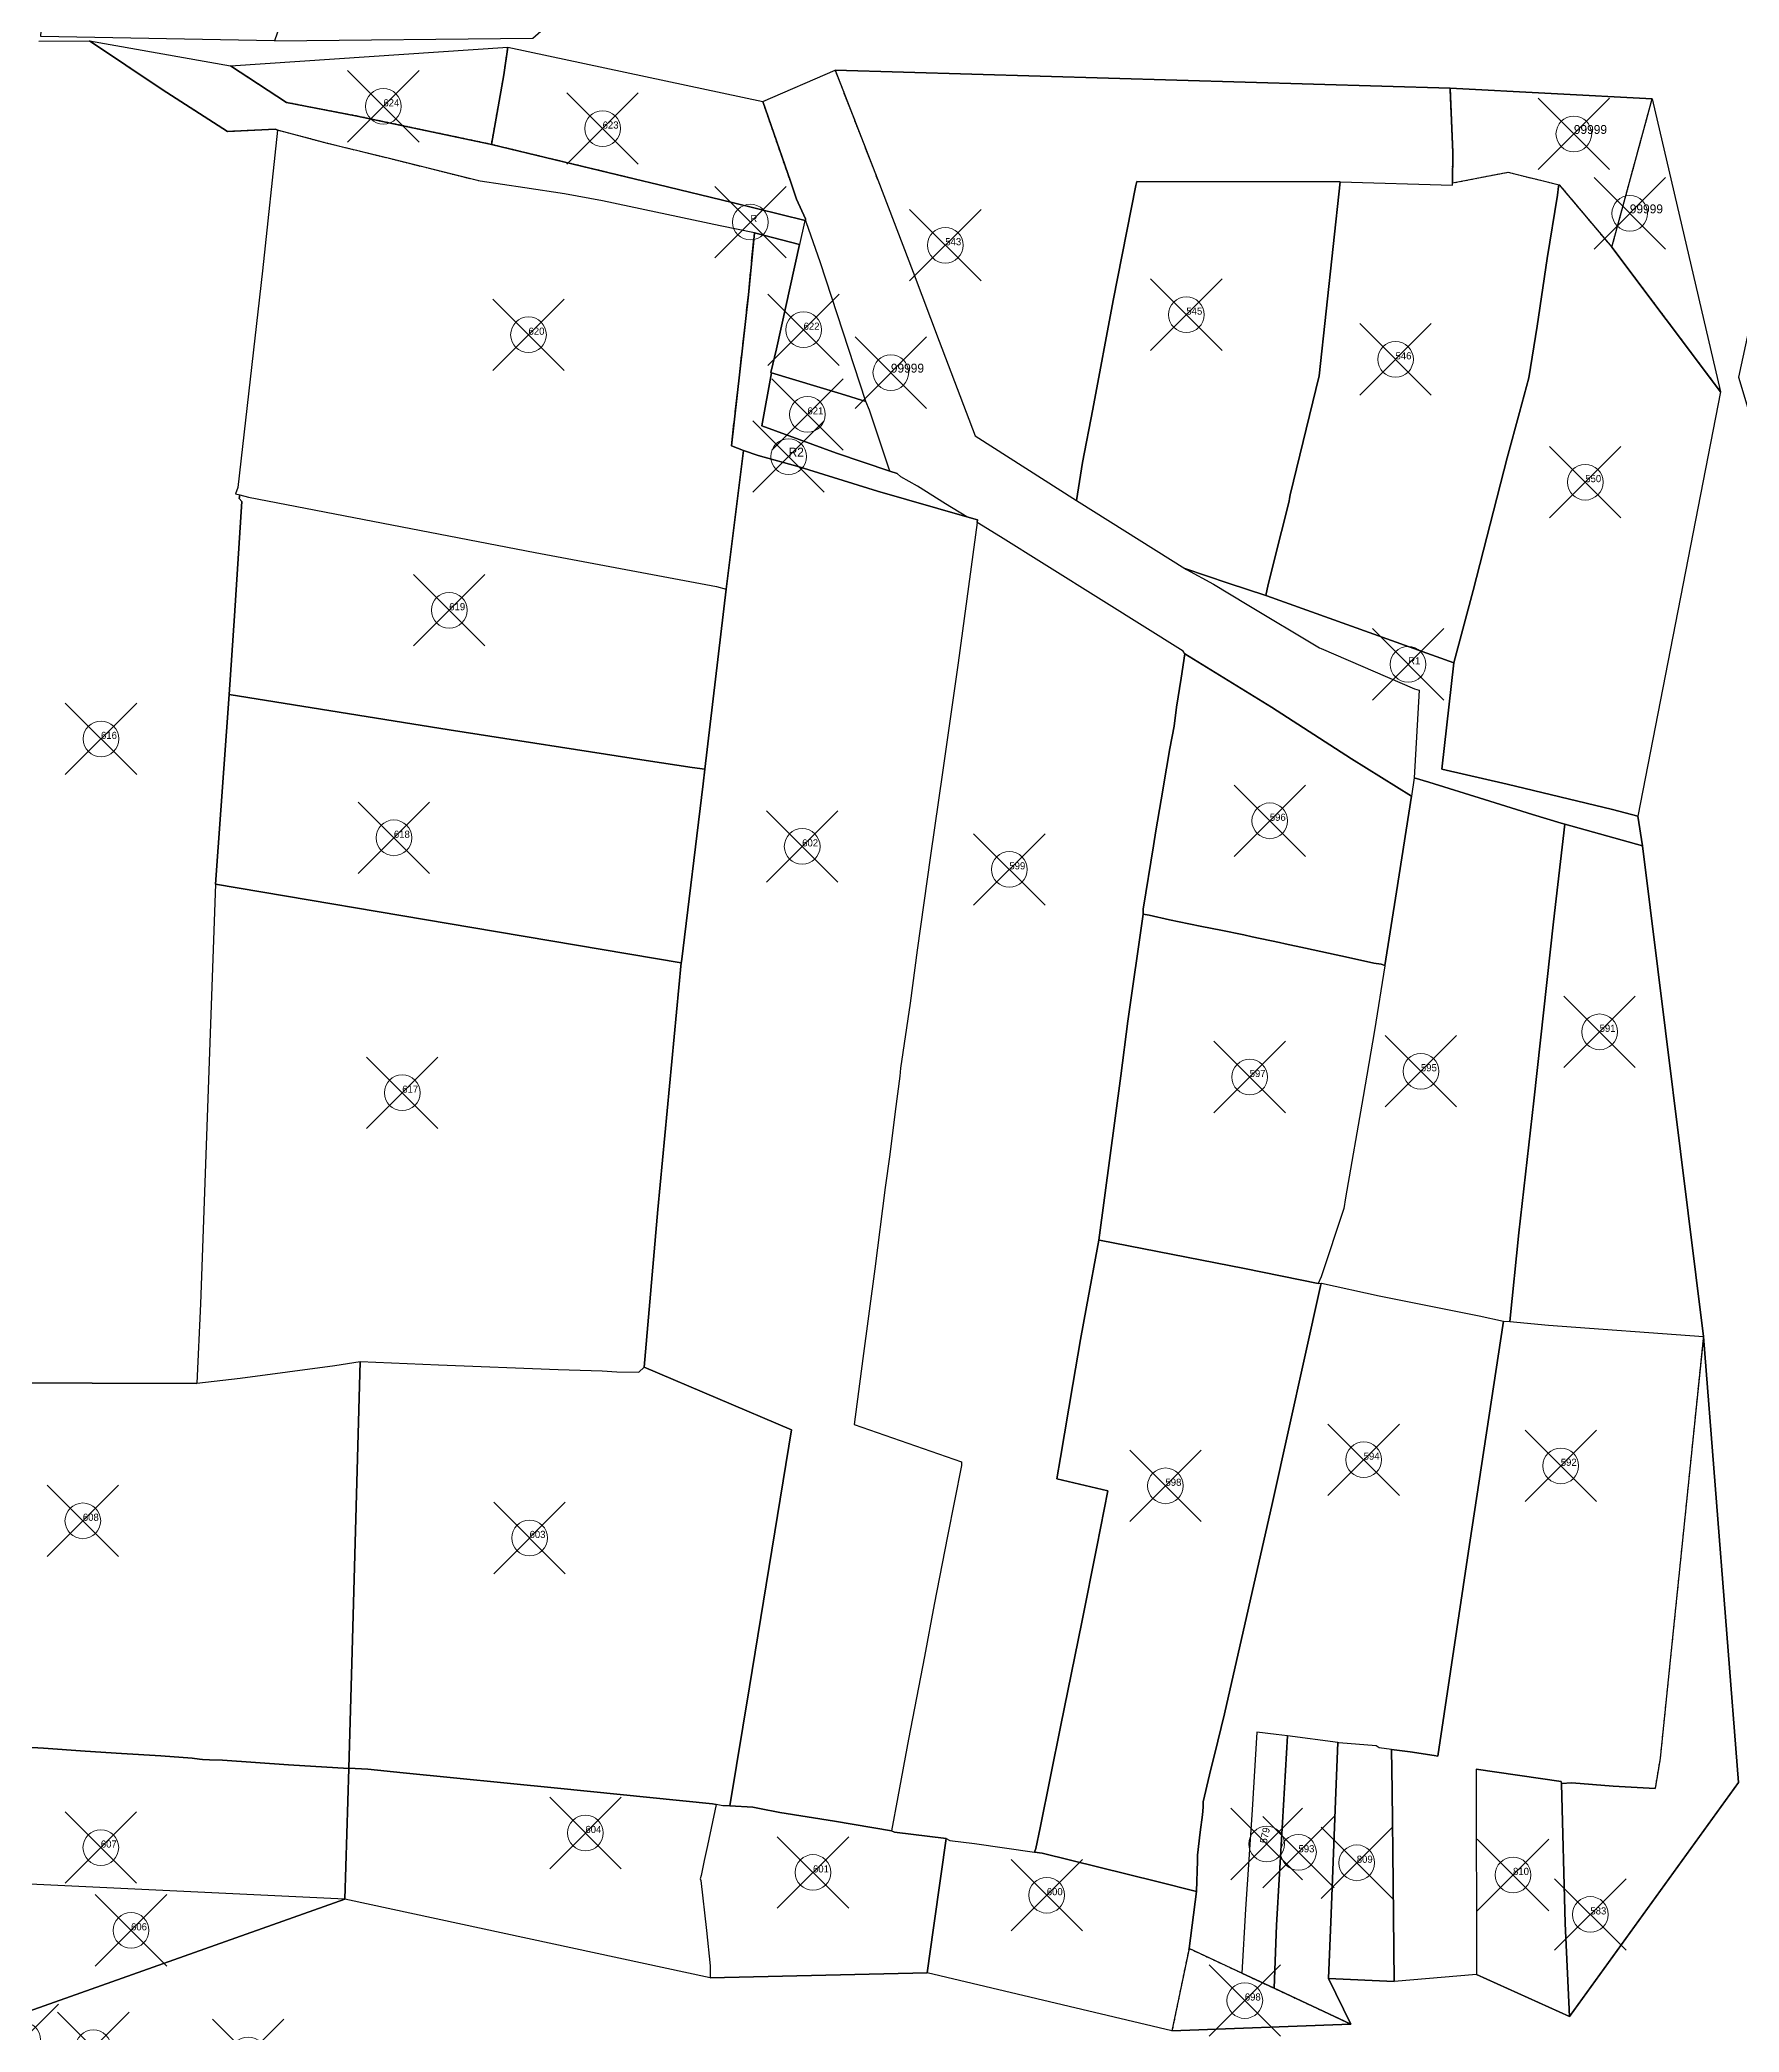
# Model space of a CAD drawing. Header units: millimetres. Extents: x 0 to 2247, y -2746 to 0.
# Drawn here: x 1037 to 1513, y -1685 to -1127 of the extents above; entities that cross this region are included whole.
import ezdxf

# ---------------------------------------------------------------- set-up
doc = ezdxf.new("R2010")
doc.units = ezdxf.units.MM
doc.header["$PDMODE"] = 35
doc.header["$PDSIZE"] = 10
doc.linetypes.add('DASHED', pattern=[0.75, 0.5, -0.25])
doc.linetypes.add('DASHED2', pattern=[9.525, 6.35, -3.175])
doc.layers.add('Poly_Survey_Bndry', color=250, linetype='Continuous', lineweight=30)
doc.layers.add('Text_Survey_No', color=250, linetype='Continuous', lineweight=0)
doc.styles.get("Standard").update_dxf_attribs({"font": 'SakalBharati.ttf'})

msp = doc.modelspace()

# ---------------------------------------------------------------- linework, layer by layer
at = {"layer": 'Poly_Survey_Bndry'}
for points in [[(1102.98, -1127.64), (1037.61, -1126.35), (1038.47, -1112.37), (1039.39, -1097.48), (1041.52, -1062.98), (1065.58, -1078.27), (1082.4, -1088.93), (1093.06, -1095.62), (1101.21, -1095.76), (1107.23, -1095.62), (1105.09, -1110.41), (1104.31, -1116.99), (1104.61, -1117.17), (1104.61, -1120.44), (1104.61, -1123.04)], [(1107.23, -1095.62), (1105.09, -1110.41), (1104.31, -1116.99), (1104.61, -1117.17), (1104.61, -1120.44), (1104.61, -1123.04), (1102.98, -1127.64), (1175.36, -1126.88), (1188.71, -1115.11), (1167.55, -1111.3), (1162.19, -1110.41), (1145.58, -1105.8), (1129.76, -1101.58)], [(1251.6, -1177.94), (1251.47, -1178.42), (1250.05, -1184.66), (1237.41, -1181.41), (1227.88, -1179.42), (1194.91, -1172.43), (1184.2, -1170.49), (1173.16, -1168.8), (1160.58, -1166.93), (1135.56, -1160.68), (1118.24, -1156.43), (1103.88, -1152.64), (1103.32, -1152.38), (1089.84, -1153.01), (1071.53, -1141.23), (1051.21, -1127.64), (1090.73, -1134.64), (1106.37, -1144.88), (1125.7, -1148.58), (1163.43, -1156.54), (1163.79, -1156.63), (1204.08, -1166.32), (1210.34, -1167.81), (1231.16, -1172.91)], [(1163.79, -1156.63), (1163.43, -1156.54), (1125.7, -1148.58), (1106.37, -1144.88), (1090.73, -1134.64), (1168.33, -1129.42), (1167.27, -1137.17)], [(1247.49, -1166.88), (1249.17, -1171.96), (1251.73, -1177.46), (1251.6, -1177.94), (1231.16, -1172.91), (1210.34, -1167.81), (1204.08, -1166.32), (1163.79, -1156.63), (1167.27, -1137.17), (1168.33, -1129.42), (1239.8, -1144.62)], [(1247.49, -1166.88), (1239.8, -1144.62), (1260.07, -1135.79), (1272.02, -1166.55), (1281.85, -1192.41), (1289.18, -1211.74), (1299.24, -1238.24), (1327.65, -1256.29), (1328.36, -1256.74), (1357.92, -1275.34), (1358.39, -1275.64), (1365.95, -1279.77), (1375.4, -1285.48), (1395.66, -1297.6), (1396.11, -1297.79), (1422.28, -1309.02), (1423.57, -1309.39), (1422.23, -1333.97), (1421.43, -1339.1), (1404.68, -1328.68), (1382.25, -1314.17), (1357.97, -1299.21), (1357.45, -1298.49), (1335.3, -1284.56), (1318.61, -1274.13), (1306.35, -1266.49), (1299.76, -1262.51), (1299.92, -1261.77), (1296.9, -1260.9), (1290.92, -1257.22), (1283.09, -1252.32), (1278.44, -1249.67), (1277.37, -1248.78), (1275.32, -1248.07), (1269.63, -1231.04), (1268.67, -1228.63), (1255.85, -1189.48), (1252.03, -1178.61), (1251.73, -1177.46), (1249.17, -1171.96)], [(1432.24, -1140.87), (1260.07, -1135.79), (1272.02, -1166.55), (1281.85, -1192.41), (1289.18, -1211.74), (1299.24, -1238.24), (1327.65, -1256.29), (1329.29, -1245.72), (1332.22, -1230.71), (1337.93, -1200.27), (1344.24, -1168.13), (1344.52, -1166.97), (1401.44, -1167.12), (1432.9, -1167.98), (1432.91, -1167.38), (1433.02, -1158.85)], [(1488.85, -1143.8), (1432.24, -1140.87), (1433.02, -1158.85), (1432.91, -1167.38), (1448.48, -1164.39), (1462.82, -1167.93), (1477.54, -1185.41)], [(1477.54, -1185.41), (1488.85, -1143.8), (1508.01, -1225.92)], [(1237.41, -1181.41), (1227.88, -1179.42), (1194.91, -1172.43), (1184.2, -1170.49), (1173.16, -1168.8), (1160.58, -1166.93), (1135.56, -1160.68), (1118.24, -1156.43), (1103.88, -1152.64), (1099.62, -1192.04), (1092.78, -1252.65), (1092.08, -1254.41), (1093.33, -1254.75), (1095.74, -1255.41), (1176.02, -1270.87), (1226.81, -1280.41), (1229.52, -1281.16), (1234.4, -1242.36), (1230.98, -1240.98), (1235.74, -1198.74)], [(1401.44, -1167.12), (1432.9, -1167.98), (1432.91, -1167.38), (1448.48, -1164.39), (1462.82, -1167.93), (1462.62, -1168.42), (1462.34, -1170.8), (1459.45, -1188.54), (1456.6, -1207.53), (1454.33, -1222), (1451.66, -1231.67), (1448.26, -1244.38), (1438.68, -1281.52), (1433.25, -1301.73), (1380.95, -1283.03), (1380.67, -1282.94), (1381.3, -1279.8), (1385.06, -1265.03), (1387.21, -1256.55), (1387.31, -1255.72), (1387.49, -1254.73), (1395.57, -1221.38)], [(1401.44, -1167.12), (1344.52, -1166.97), (1344.24, -1168.13), (1337.93, -1200.27), (1332.22, -1230.71), (1329.29, -1245.72), (1327.65, -1256.29), (1328.36, -1256.74), (1357.92, -1275.34), (1370.06, -1279.42), (1380.67, -1282.94), (1381.3, -1279.8), (1385.06, -1265.03), (1387.21, -1256.55), (1387.31, -1255.72), (1387.49, -1254.73), (1395.57, -1221.38)], [(1433.25, -1301.73), (1438.68, -1281.52), (1448.26, -1244.38), (1451.66, -1231.67), (1454.33, -1222), (1456.6, -1207.53), (1459.45, -1188.54), (1462.34, -1170.8), (1462.62, -1168.42), (1462.82, -1167.93), (1477.54, -1185.41), (1508.01, -1225.92), (1484.85, -1344.7), (1477.7, -1342.81), (1448.27, -1335.73), (1429.93, -1331.58)], [(1277.37, -1248.78), (1275.32, -1248.07), (1260.43, -1243.07), (1239.46, -1235.4), (1242.23, -1220.58), (1242, -1220.51), (1243.58, -1213.81), (1250.05, -1184.66), (1237.41, -1181.41), (1235.74, -1198.74), (1230.98, -1240.98), (1234.4, -1242.36), (1238.43, -1243.69), (1249.92, -1246.9), (1271.87, -1253.69), (1296.9, -1260.9), (1290.92, -1257.22), (1283.09, -1252.32), (1278.44, -1249.67)], [(1268.67, -1228.63), (1255.85, -1189.48), (1252.03, -1178.61), (1251.73, -1177.46), (1251.6, -1177.94), (1251.47, -1178.42), (1250.05, -1184.66), (1243.58, -1213.81), (1242, -1220.51), (1242.23, -1220.58), (1261.74, -1226.47)], [(1242.23, -1220.58), (1239.46, -1235.4), (1260.43, -1243.07), (1275.32, -1248.07), (1269.63, -1231.04), (1268.67, -1228.63), (1261.74, -1226.47)], [(1299.76, -1262.51), (1294.46, -1301.79), (1290.13, -1332.51), (1286.73, -1355.74), (1283.03, -1382.19), (1281.04, -1397.08), (1278.32, -1415.24), (1278.18, -1417.51), (1276.83, -1427.38), (1275.37, -1439.47), (1274.04, -1448.72), (1271.14, -1471.46), (1267.78, -1496.52), (1265.32, -1515.07), (1295.42, -1525.46), (1295.46, -1526.52), (1291.48, -1546.31), (1287.75, -1565.41), (1285.01, -1579.97), (1280.58, -1603.18), (1277.58, -1619.26), (1275.79, -1628.83), (1259.82, -1626.12), (1244.58, -1623.69), (1238.84, -1622.59), (1236.97, -1622.23), (1230.53, -1621.83), (1236.03, -1588.5), (1247.78, -1516.51), (1206.53, -1498.99), (1210.38, -1454.8), (1216.95, -1385.76), (1216.97, -1385.48), (1223.08, -1335.61), (1223.56, -1331.51), (1229.52, -1281.16), (1234.4, -1242.36), (1238.43, -1243.69), (1249.92, -1246.9), (1271.87, -1253.69), (1296.9, -1260.9), (1299.92, -1261.77)], [(1090.34, -1310.64), (1091.83, -1288.61), (1093.88, -1256.57), (1093.17, -1255.78), (1093.33, -1254.75), (1095.74, -1255.41), (1176.02, -1270.87), (1226.81, -1280.41), (1229.52, -1281.16), (1223.56, -1331.51), (1220.02, -1331.09), (1207.11, -1329.09), (1151.94, -1320.52)], [(1333.36, -1549.26), (1336.42, -1533.64), (1322.16, -1530.24), (1323.17, -1524.29), (1326.63, -1503.85), (1328.78, -1491.29), (1330.45, -1482.13), (1333.86, -1463.39), (1340.02, -1417.4), (1342, -1402.15), (1346.31, -1372.17), (1346.27, -1370.79), (1349.16, -1353.05), (1349.88, -1348.86), (1351.33, -1340.16), (1352.79, -1331.26), (1353.73, -1325.75), (1354.98, -1319.47), (1355.6, -1314.2), (1356.95, -1306.04), (1357.97, -1299.21), (1357.45, -1298.49), (1335.3, -1284.56), (1318.61, -1274.13), (1306.35, -1266.49), (1299.76, -1262.51), (1294.46, -1301.79), (1290.13, -1332.51), (1286.73, -1355.74), (1283.03, -1382.19), (1281.04, -1397.08), (1278.32, -1415.24), (1278.18, -1417.51), (1276.83, -1427.38), (1275.37, -1439.47), (1274.04, -1448.72), (1271.14, -1471.46), (1267.78, -1496.52), (1265.32, -1515.07), (1295.42, -1525.46), (1295.46, -1526.52), (1291.48, -1546.31), (1287.75, -1565.41), (1285.01, -1579.97), (1280.58, -1603.18), (1277.58, -1619.26), (1275.79, -1628.83), (1276.7, -1629.23), (1291.11, -1631), (1292.17, -1631.5), (1299.04, -1632.36), (1315.89, -1634.76), (1316.24, -1633.8), (1317.44, -1628), (1323.26, -1599.26), (1329.12, -1570.35)], [(1486.09, -1353.03), (1484.85, -1344.7), (1477.7, -1342.81), (1448.27, -1335.73), (1429.93, -1331.58), (1433.25, -1301.73), (1380.95, -1283.03), (1380.67, -1282.94), (1370.06, -1279.42), (1357.92, -1275.34), (1358.39, -1275.64), (1365.95, -1279.77), (1375.4, -1285.48), (1395.66, -1297.6), (1396.11, -1297.79), (1422.28, -1309.02), (1423.57, -1309.39), (1422.23, -1333.97), (1426.32, -1335.23), (1441.91, -1340.03), (1455.3, -1344.27), (1463.4, -1346.7), (1464.35, -1346.94)], [(1357.97, -1299.21), (1356.95, -1306.04), (1355.6, -1314.2), (1354.98, -1319.47), (1353.73, -1325.75), (1352.79, -1331.26), (1351.33, -1340.16), (1349.88, -1348.86), (1349.16, -1353.05), (1346.27, -1370.79), (1346.31, -1372.17), (1348.02, -1372.42), (1353.71, -1373.7), (1359.06, -1374.84), (1362.68, -1375.58), (1368, -1376.62), (1374.45, -1377.95), (1376.86, -1378.51), (1384.48, -1380.09), (1386.1, -1380.5), (1391.78, -1381.7), (1398.21, -1383.1), (1403.78, -1384.3), (1410.9, -1385.84), (1412.91, -1386.17), (1413.96, -1386.5), (1417.22, -1365.85), (1421.43, -1339.1), (1404.68, -1328.68), (1382.25, -1314.17)], [(1086.48, -1363.71), (1090.34, -1310.64), (1151.94, -1320.52), (1207.11, -1329.09), (1220.02, -1331.09), (1223.56, -1331.51), (1223.08, -1335.61), (1216.97, -1385.48), (1216.95, -1385.76), (1158.25, -1375.9)], [(1422.23, -1333.97), (1421.43, -1339.1), (1417.22, -1365.85), (1413.96, -1386.5), (1413.95, -1386.62), (1411.05, -1404.68), (1407.86, -1423.17), (1402.96, -1451.62), (1402.48, -1454.52), (1396.17, -1473.69), (1395.27, -1475.52), (1396.23, -1475.43), (1412.35, -1479.01), (1440.4, -1484.63), (1447.19, -1486.07), (1448.99, -1486.23), (1451.53, -1461.4), (1455.69, -1424.41), (1461.22, -1374.25), (1464.35, -1346.94), (1463.4, -1346.7), (1455.3, -1344.27), (1441.91, -1340.03), (1426.32, -1335.23)], [(1503.17, -1490.42), (1486.09, -1353.03), (1464.35, -1346.94), (1461.22, -1374.25), (1455.69, -1424.41), (1451.53, -1461.4), (1448.99, -1486.23), (1459.79, -1487.21)], [(1216.95, -1385.76), (1158.25, -1375.9), (1086.48, -1363.71), (1082.26, -1481.3), (1081.25, -1503.5), (1093.45, -1502.04), (1119.91, -1498.54), (1127.02, -1497.42), (1149, -1498.37), (1182.43, -1499.62), (1194.82, -1500.04), (1198.85, -1500.33), (1205.06, -1500.42), (1206.53, -1498.99), (1210.38, -1454.8)], [(1346.31, -1372.17), (1348.02, -1372.42), (1353.71, -1373.7), (1359.06, -1374.84), (1362.68, -1375.58), (1368, -1376.62), (1374.45, -1377.95), (1376.86, -1378.51), (1384.48, -1380.09), (1386.1, -1380.5), (1391.78, -1381.7), (1398.21, -1383.1), (1403.78, -1384.3), (1410.9, -1385.84), (1412.91, -1386.17), (1413.96, -1386.5), (1413.95, -1386.62), (1411.05, -1404.68), (1407.86, -1423.17), (1402.96, -1451.62), (1402.48, -1454.52), (1396.17, -1473.69), (1395.27, -1475.52), (1374.63, -1471.36), (1334.05, -1463.43), (1333.86, -1463.39), (1340.02, -1417.4), (1342, -1402.15)], [(1395.27, -1475.52), (1396.23, -1475.43), (1396.02, -1475.8), (1382.47, -1536.85), (1369.05, -1596.02), (1367.19, -1603.74), (1364.88, -1613.18), (1363.1, -1620.7), (1363.07, -1622.24), (1362.94, -1624.31), (1362.21, -1629.18), (1361.47, -1635.62), (1361.55, -1637.25), (1361.23, -1645.77), (1350.08, -1642.99), (1333.89, -1639.01), (1318.03, -1635.07), (1315.89, -1634.76), (1316.24, -1633.8), (1317.44, -1628), (1323.26, -1599.26), (1329.12, -1570.35), (1333.36, -1549.26), (1336.42, -1533.64), (1322.16, -1530.24), (1323.17, -1524.29), (1326.63, -1503.85), (1328.78, -1491.29), (1330.45, -1482.13), (1333.86, -1463.39), (1334.05, -1463.43), (1374.63, -1471.36)], [(1359.13, -1661.73), (1361.23, -1645.77), (1361.55, -1637.25), (1361.47, -1635.62), (1362.21, -1629.18), (1362.94, -1624.31), (1363.07, -1622.24), (1363.1, -1620.7), (1364.88, -1613.18), (1367.19, -1603.74), (1369.05, -1596.02), (1382.47, -1536.85), (1396.02, -1475.8), (1396.23, -1475.43), (1412.35, -1479.01), (1440.4, -1484.63), (1447.19, -1486.07), (1437.7, -1548.69), (1428.86, -1607.96), (1427.78, -1607.75), (1421.06, -1606.72), (1415.84, -1606.01), (1412.41, -1605.55), (1411.54, -1605.02), (1401.11, -1604.17), (1400.84, -1604.13), (1386.69, -1602.26), (1383.55, -1601.84), (1378.08, -1601.2), (1376.85, -1622.94), (1374.96, -1650.75), (1373.93, -1668.65)], [(1503.17, -1490.42), (1495.1, -1569.21), (1491.07, -1608.5), (1489.65, -1616.99), (1477.91, -1616.34), (1466.32, -1615.4), (1463.41, -1615.61), (1463.39, -1615.02), (1439.51, -1611.56), (1439.61, -1669.01), (1416.56, -1670.97), (1416.3, -1643.52), (1416, -1617.5), (1415.84, -1606.01), (1421.06, -1606.72), (1427.78, -1607.75), (1428.86, -1607.96), (1437.7, -1548.69), (1447.19, -1486.07), (1448.99, -1486.23), (1459.79, -1487.21)], [(1465.71, -1680.78), (1513.02, -1615.3), (1503.17, -1490.42), (1495.1, -1569.21), (1491.07, -1608.5), (1489.65, -1616.99), (1477.91, -1616.34), (1466.32, -1615.4), (1463.41, -1615.61), (1464.46, -1654.75)], [(1206.53, -1498.99), (1247.78, -1516.51), (1236.03, -1588.5), (1230.53, -1621.83), (1228.56, -1621.8), (1226.75, -1621.46), (1225.7, -1621.26), (1182.31, -1616.88), (1139.04, -1612.58), (1129.15, -1611.51), (1123.86, -1611.26), (1124.82, -1578.61), (1127.02, -1497.42), (1149, -1498.37), (1182.43, -1499.62), (1194.82, -1500.04), (1198.85, -1500.33), (1205.06, -1500.42)], [(1005.08, -1603.44), (1005.58, -1603.48), (1014.25, -1604.13), (1026.99, -1604.98), (1038.31, -1605.69), (1050, -1606.48), (1060.2, -1607.18), (1071.2, -1607.86), (1079.95, -1608.51), (1082.05, -1608.79), (1082.88, -1608.86), (1084.78, -1608.96), (1088.47, -1609.02), (1106.95, -1610.37), (1123.86, -1611.37), (1122.76, -1647.97), (1044.3, -1644.25), (1012.74, -1642.77), (1011.59, -1642.54), (1008.94, -1642.45), (1007.68, -1636.06), (1003.23, -1613.39), (1001.19, -1603.08)], [(1382.99, -1672.89), (1383.6, -1655.2), (1385.28, -1626.53), (1386.69, -1602.26), (1383.55, -1601.84), (1378.08, -1601.2), (1376.85, -1622.94), (1374.96, -1650.75), (1373.93, -1668.65)], [(1404.44, -1682.92), (1398.21, -1670.15), (1398.96, -1652.06), (1400.19, -1620.4), (1400.84, -1604.13), (1386.69, -1602.26), (1385.28, -1626.53), (1383.6, -1655.2), (1382.99, -1672.89)], [(1398.21, -1670.15), (1416.56, -1670.97), (1416.3, -1643.52), (1416, -1617.5), (1415.84, -1606.01), (1412.41, -1605.55), (1411.54, -1605.02), (1401.11, -1604.17), (1400.84, -1604.13), (1400.19, -1620.4), (1398.96, -1652.06)], [(1226.75, -1621.46), (1224.26, -1632.92), (1223.35, -1637.16), (1222.47, -1641.31), (1222.2, -1642.22), (1222.4, -1642.71), (1223.96, -1656.7), (1225.06, -1666.59), (1225.01, -1670), (1122.76, -1647.97), (1123.86, -1611.37), (1123.86, -1611.26), (1129.15, -1611.51), (1139.04, -1612.58), (1182.31, -1616.88), (1225.7, -1621.26)], [(1439.61, -1669.01), (1465.71, -1680.78), (1464.46, -1654.75), (1463.41, -1615.61), (1463.39, -1615.02), (1439.51, -1611.56)], [(1225.01, -1670), (1285.8, -1668.61), (1287.59, -1655.98), (1289.62, -1641.53), (1291.11, -1631), (1276.7, -1629.23), (1275.79, -1628.83), (1259.82, -1626.12), (1244.58, -1623.69), (1238.84, -1622.59), (1236.97, -1622.23), (1230.53, -1621.83), (1228.56, -1621.8), (1226.75, -1621.46), (1224.26, -1632.92), (1223.35, -1637.16), (1222.47, -1641.31), (1222.2, -1642.22), (1222.4, -1642.71), (1223.96, -1656.7), (1225.06, -1666.59)], [(1359.13, -1661.73), (1354.35, -1684.85), (1285.8, -1668.61), (1287.59, -1655.98), (1289.62, -1641.53), (1291.11, -1631), (1292.17, -1631.5), (1299.04, -1632.36), (1315.89, -1634.76), (1318.03, -1635.07), (1333.89, -1639.01), (1350.08, -1642.99), (1361.23, -1645.77)], [(1016.75, -1667.98), (1018.21, -1685.05), (1122.76, -1647.97), (1044.3, -1644.25), (1012.74, -1642.77), (1011.59, -1642.54), (1008.94, -1642.45), (1009.78, -1646.72), (1010.26, -1649.17), (1010.39, -1649.85), (1010.92, -1650.81), (1013.25, -1657.68)], [(1354.35, -1684.85), (1404.44, -1682.92), (1382.99, -1672.89), (1373.93, -1668.65), (1359.13, -1661.73)]]:
    msp.add_lwpolyline(points, close=True, dxfattribs=at)
for points in [[(1037.01, -1127.69), (1051.21, -1127.64), (1071.53, -1141.23), (1089.84, -1153.01), (1103.32, -1152.38), (1103.88, -1152.64), (1099.62, -1192.04), (1092.78, -1252.65), (1092.08, -1254.41), (1093.33, -1254.75), (1093.17, -1255.78), (1093.88, -1256.57), (1091.83, -1288.61), (1090.34, -1310.64), (1086.48, -1363.71), (1082.26, -1481.3), (1081.25, -1503.5), (1081.05, -1503.53), (1051.96, -1503.46), (1019.89, -1503.42)], [(1037.01, -1127.69), (1051.21, -1127.64)], [(1051.21, -1127.64), (1090.73, -1134.64)], [(1090.73, -1134.64), (1168.33, -1129.42)], [(1168.33, -1129.42), (1239.8, -1144.62)], [(1239.8, -1144.62), (1260.07, -1135.79)], [(1260.07, -1135.79), (1432.24, -1140.87)], [(1432.24, -1140.87), (1488.85, -1143.8)], [(1488.85, -1143.8), (1508.01, -1225.92)], [(1103.88, -1152.64), (1099.62, -1192.04), (1092.78, -1252.65), (1092.08, -1254.41), (1093.33, -1254.75)], [(1237.41, -1181.41), (1227.88, -1179.42), (1194.91, -1172.43), (1184.2, -1170.49), (1173.16, -1168.8), (1160.58, -1166.93)], [(1251.6, -1177.94), (1231.16, -1172.91), (1210.34, -1167.81), (1204.08, -1166.32)], [(1251.73, -1177.46), (1249.17, -1171.96), (1247.49, -1166.88)], [(1272.02, -1166.55), (1281.85, -1192.41), (1289.18, -1211.74), (1299.24, -1238.24), (1327.65, -1256.29)], [(1344.24, -1168.13), (1337.93, -1200.27), (1332.22, -1230.71), (1329.29, -1245.72), (1327.65, -1256.29)], [(1344.24, -1168.13), (1344.52, -1166.97), (1401.44, -1167.12)], [(1401.44, -1167.12), (1395.57, -1221.38), (1387.49, -1254.73), (1387.31, -1255.72), (1387.21, -1256.55), (1385.06, -1265.03), (1381.3, -1279.8), (1380.67, -1282.94)], [(1401.44, -1167.12), (1432.9, -1167.98)], [(1433.25, -1301.73), (1438.68, -1281.52), (1448.26, -1244.38), (1451.66, -1231.67), (1454.33, -1222), (1456.6, -1207.53), (1459.45, -1188.54), (1462.34, -1170.8), (1462.62, -1168.42)], [(1237.41, -1181.41), (1250.05, -1184.66)], [(1251.6, -1177.94), (1251.47, -1178.42), (1250.05, -1184.66)], [(1251.73, -1177.46), (1251.6, -1177.94)], [(1268.67, -1228.63), (1255.85, -1189.48), (1252.03, -1178.61), (1251.73, -1177.46)], [(1250.05, -1184.66), (1243.58, -1213.81), (1242, -1220.51), (1242.23, -1220.58)], [(1242.23, -1220.58), (1239.46, -1235.4), (1260.43, -1243.07), (1275.32, -1248.07)], [(1242.23, -1220.58), (1261.74, -1226.47), (1268.67, -1228.63)], [(1508.01, -1225.92), (1484.85, -1344.7)], [(1275.32, -1248.07), (1269.63, -1231.04), (1268.67, -1228.63)], [(1234.4, -1242.36), (1229.52, -1281.16)], [(1296.9, -1260.9), (1271.87, -1253.69), (1249.92, -1246.9), (1238.43, -1243.69), (1234.4, -1242.36)], [(1275.32, -1248.07), (1277.37, -1248.78)], [(1296.9, -1260.9), (1290.92, -1257.22), (1283.09, -1252.32), (1278.44, -1249.67), (1277.37, -1248.78)], [(1093.33, -1254.75), (1093.17, -1255.78), (1093.88, -1256.57), (1091.83, -1288.61), (1090.34, -1310.64)], [(1093.33, -1254.75), (1095.74, -1255.41), (1176.02, -1270.87), (1226.81, -1280.41), (1229.52, -1281.16)], [(1327.65, -1256.29), (1328.36, -1256.74), (1357.92, -1275.34)], [(1299.76, -1262.51), (1294.46, -1301.79), (1290.13, -1332.51), (1286.73, -1355.74), (1283.03, -1382.19), (1281.04, -1397.08), (1278.32, -1415.24), (1278.18, -1417.51), (1276.83, -1427.38), (1275.37, -1439.47), (1274.04, -1448.72), (1271.14, -1471.46), (1267.78, -1496.52), (1265.32, -1515.07), (1295.42, -1525.46), (1295.46, -1526.52), (1291.48, -1546.31), (1287.75, -1565.41), (1285.01, -1579.97), (1280.58, -1603.18), (1277.58, -1619.26), (1275.79, -1628.83)], [(1299.92, -1261.77), (1296.9, -1260.9)], [(1299.76, -1262.51), (1299.92, -1261.77)], [(1357.97, -1299.21), (1357.45, -1298.49), (1335.3, -1284.56), (1318.61, -1274.13), (1306.35, -1266.49), (1299.76, -1262.51)], [(1357.92, -1275.34), (1370.06, -1279.42), (1380.67, -1282.94)], [(1357.92, -1275.34), (1358.39, -1275.64), (1365.95, -1279.77), (1375.4, -1285.48), (1395.66, -1297.6), (1396.11, -1297.79)], [(1229.52, -1281.16), (1223.56, -1331.51)], [(1380.67, -1282.94), (1380.95, -1283.03), (1433.25, -1301.73)], [(1346.31, -1372.17), (1346.27, -1370.79), (1349.16, -1353.05), (1349.88, -1348.86), (1351.33, -1340.16), (1352.79, -1331.26), (1353.73, -1325.75), (1354.98, -1319.47), (1355.6, -1314.2), (1356.95, -1306.04), (1357.97, -1299.21)], [(1357.97, -1299.21), (1382.25, -1314.17), (1404.68, -1328.68), (1421.43, -1339.1)], [(1396.11, -1297.79), (1422.28, -1309.02), (1423.57, -1309.39), (1422.23, -1333.97)], [(1433.25, -1301.73), (1429.93, -1331.58), (1448.27, -1335.73), (1477.7, -1342.81), (1484.85, -1344.7)], [(1090.34, -1310.64), (1086.48, -1363.71)], [(1090.34, -1310.64), (1151.94, -1320.52), (1207.11, -1329.09), (1220.02, -1331.09), (1223.56, -1331.51)], [(1223.56, -1331.51), (1223.08, -1335.61), (1216.97, -1385.48), (1216.95, -1385.76)], [(1422.23, -1333.97), (1421.43, -1339.1)], [(1464.35, -1346.94), (1463.4, -1346.7), (1455.3, -1344.27), (1441.91, -1340.03), (1426.32, -1335.23), (1422.23, -1333.97)], [(1421.43, -1339.1), (1417.22, -1365.85), (1413.96, -1386.5)], [(1448.99, -1486.23), (1451.53, -1461.4), (1455.69, -1424.41), (1461.22, -1374.25), (1464.35, -1346.94)], [(1464.35, -1346.94), (1486.09, -1353.03)], [(1484.85, -1344.7), (1486.09, -1353.03)], [(1486.09, -1353.03), (1503.17, -1490.42)], [(1086.48, -1363.71), (1082.26, -1481.3), (1081.25, -1503.5)], [(1086.48, -1363.71), (1158.25, -1375.9), (1216.95, -1385.76)], [(1346.31, -1372.17), (1342, -1402.15), (1340.02, -1417.4), (1333.86, -1463.39)], [(1413.96, -1386.5), (1412.91, -1386.17), (1410.9, -1385.84), (1403.78, -1384.3), (1398.21, -1383.1), (1391.78, -1381.7), (1386.1, -1380.5), (1384.48, -1380.09), (1376.86, -1378.51), (1374.45, -1377.95), (1368, -1376.62), (1362.68, -1375.58), (1359.06, -1374.84), (1353.71, -1373.7), (1348.02, -1372.42), (1346.31, -1372.17)], [(1216.95, -1385.76), (1210.38, -1454.8), (1206.53, -1498.99)], [(1413.96, -1386.5), (1413.95, -1386.62), (1411.05, -1404.68), (1407.86, -1423.17), (1402.96, -1451.62), (1402.48, -1454.52), (1396.17, -1473.69), (1395.27, -1475.52)], [(1333.86, -1463.39), (1330.45, -1482.13), (1328.78, -1491.29), (1326.63, -1503.85), (1323.17, -1524.29), (1322.16, -1530.24), (1336.42, -1533.64), (1333.36, -1549.26)], [(1374.63, -1471.36), (1334.05, -1463.43), (1333.86, -1463.39)], [(1395.27, -1475.52), (1374.63, -1471.36)], [(1361.23, -1645.77), (1361.55, -1637.25), (1361.47, -1635.62), (1362.21, -1629.18), (1362.94, -1624.31), (1363.07, -1622.24), (1363.1, -1620.7), (1364.88, -1613.18), (1367.19, -1603.74), (1369.05, -1596.02), (1382.47, -1536.85), (1396.02, -1475.8), (1396.23, -1475.43)], [(1395.27, -1475.52), (1396.23, -1475.43)], [(1396.23, -1475.43), (1412.35, -1479.01), (1440.4, -1484.63), (1447.19, -1486.07)], [(1447.19, -1486.07), (1437.7, -1548.69), (1428.86, -1607.96), (1427.78, -1607.75), (1421.06, -1606.72), (1415.84, -1606.01)], [(1447.19, -1486.07), (1448.99, -1486.23)], [(1448.99, -1486.23), (1459.79, -1487.21), (1503.17, -1490.42)], [(1503.17, -1490.42), (1513.02, -1615.3), (1465.71, -1680.78)], [(1019.89, -1503.42), (1051.96, -1503.46), (1081.05, -1503.53), (1081.25, -1503.5), (1093.45, -1502.04), (1119.91, -1498.54), (1127.02, -1497.42), (1124.82, -1578.61), (1123.86, -1611.26), (1123.86, -1611.37), (1106.95, -1610.37), (1088.47, -1609.02), (1084.78, -1608.96), (1082.88, -1608.86), (1082.05, -1608.79), (1079.95, -1608.51), (1071.2, -1607.86), (1060.2, -1607.18), (1050, -1606.48), (1038.31, -1605.69), (1026.99, -1604.98)], [(1081.25, -1503.5), (1093.45, -1502.04), (1119.91, -1498.54), (1127.02, -1497.42)], [(1127.02, -1497.42), (1124.82, -1578.61), (1123.86, -1611.26)], [(1127.02, -1497.42), (1149, -1498.37), (1182.43, -1499.62), (1194.82, -1500.04), (1198.85, -1500.33), (1205.06, -1500.42), (1206.53, -1498.99)], [(1206.53, -1498.99), (1247.78, -1516.51), (1236.03, -1588.5), (1230.53, -1621.83)], [(1019.45, -1503.38), (1019.89, -1503.42), (1051.96, -1503.46), (1081.05, -1503.53), (1081.25, -1503.5)], [(1333.36, -1549.26), (1329.12, -1570.35), (1323.26, -1599.26), (1317.44, -1628), (1316.24, -1633.8), (1315.89, -1634.76)], [(1123.86, -1611.37), (1106.95, -1610.37), (1088.47, -1609.02), (1084.78, -1608.96), (1082.88, -1608.86), (1082.05, -1608.79), (1079.95, -1608.51), (1071.2, -1607.86), (1060.2, -1607.18), (1050, -1606.48), (1038.31, -1605.69), (1026.99, -1604.98), (1014.25, -1604.13), (1005.58, -1603.48), (1005.08, -1603.44)], [(1386.69, -1602.26), (1383.55, -1601.84), (1378.08, -1601.2), (1376.85, -1622.94), (1374.96, -1650.75), (1373.93, -1668.65)], [(1386.69, -1602.26), (1385.28, -1626.53), (1383.6, -1655.2), (1382.99, -1672.89)], [(1400.84, -1604.13), (1386.69, -1602.26)], [(1400.84, -1604.13), (1400.19, -1620.4), (1398.96, -1652.06), (1398.21, -1670.15)], [(1415.84, -1606.01), (1412.41, -1605.55), (1411.54, -1605.02), (1401.11, -1604.17), (1400.84, -1604.13)], [(1415.84, -1606.01), (1416, -1617.5), (1416.3, -1643.52), (1416.56, -1670.97)], [(1123.86, -1611.37), (1122.76, -1647.97)], [(1226.75, -1621.46), (1225.7, -1621.26), (1182.31, -1616.88), (1139.04, -1612.58), (1129.15, -1611.51), (1123.86, -1611.26)], [(1123.86, -1611.26), (1123.86, -1611.37)], [(1439.51, -1611.56), (1439.61, -1669.01)], [(1439.51, -1611.56), (1463.39, -1615.02), (1463.41, -1615.61)], [(1463.41, -1615.61), (1466.32, -1615.4), (1477.91, -1616.34), (1489.65, -1616.99)], [(1463.41, -1615.61), (1464.46, -1654.75), (1465.71, -1680.78)], [(1226.75, -1621.46), (1224.26, -1632.92), (1223.35, -1637.16), (1222.47, -1641.31), (1222.2, -1642.22), (1222.4, -1642.71), (1223.96, -1656.7), (1225.06, -1666.59), (1225.01, -1670)], [(1230.53, -1621.83), (1228.56, -1621.8), (1226.75, -1621.46)], [(1230.53, -1621.83), (1236.97, -1622.23), (1238.84, -1622.59), (1244.58, -1623.69), (1259.82, -1626.12), (1275.79, -1628.83)], [(1275.79, -1628.83), (1276.7, -1629.23), (1291.11, -1631)], [(1291.11, -1631), (1289.62, -1641.53), (1287.59, -1655.98), (1285.8, -1668.61)], [(1291.11, -1631), (1292.17, -1631.5), (1299.04, -1632.36), (1315.89, -1634.76)], [(1315.89, -1634.76), (1318.03, -1635.07), (1333.89, -1639.01), (1350.08, -1642.99), (1361.23, -1645.77)], [(1122.76, -1647.97), (1044.3, -1644.25), (1012.74, -1642.77), (1011.59, -1642.54)], [(1122.76, -1647.97), (1018.21, -1685.05)], [(1225.01, -1670), (1122.76, -1647.97)], [(1361.23, -1645.77), (1359.13, -1661.73)], [(1285.8, -1668.61), (1225.01, -1670)], [(1354.35, -1684.85), (1285.8, -1668.61)], [(1416.56, -1670.97), (1398.21, -1670.15)], [(1398.21, -1670.15), (1404.44, -1682.92)], [(1439.61, -1669.01), (1416.56, -1670.97)], [(1465.71, -1680.78), (1439.61, -1669.01)], [(1404.44, -1682.92), (1354.35, -1684.85)]]:
    msp.add_lwpolyline(points, dxfattribs=at)
at = {"layer": 'Poly_Survey_Bndry', "linetype": 'DASHED'}
for points in [[(1103.88, -1152.64), (1103.32, -1152.38), (1089.84, -1153.01), (1071.53, -1141.23), (1051.21, -1127.64)], [(1163.79, -1156.63), (1167.27, -1137.17), (1168.33, -1129.42)], [(1163.79, -1156.63), (1163.43, -1156.54), (1125.7, -1148.58), (1106.37, -1144.88), (1090.73, -1134.64)], [(1272.02, -1166.55), (1260.07, -1135.79)], [(1432.91, -1167.38), (1433.02, -1158.85), (1432.24, -1140.87)], [(1247.49, -1166.88), (1239.8, -1144.62)], [(1477.54, -1185.41), (1488.85, -1143.8)], [(1160.58, -1166.93), (1135.56, -1160.68), (1118.24, -1156.43), (1103.88, -1152.64)], [(1204.08, -1166.32), (1163.79, -1156.63)], [(1432.91, -1167.38), (1448.48, -1164.39), (1462.82, -1167.93)], [(1432.9, -1167.98), (1432.91, -1167.38)], [(1462.82, -1167.93), (1462.62, -1168.42)], [(1462.82, -1167.93), (1477.54, -1185.41)], [(1477.54, -1185.41), (1508.01, -1225.92)], [(1503.17, -1490.42), (1495.1, -1569.21), (1491.07, -1608.5), (1489.65, -1616.99)], [(1359.13, -1661.73), (1354.35, -1684.85)], [(1359.13, -1661.73), (1373.93, -1668.65)], [(1373.93, -1668.65), (1382.99, -1672.89)], [(1382.99, -1672.89), (1404.44, -1682.92)]]:
    msp.add_lwpolyline(points, dxfattribs=at)
at = {"layer": 'Poly_Survey_Bndry', "linetype": 'ByBlock'}
msp.add_lwpolyline([(1535, -1168.46), (1525.21, -1165.28), (1513.02, -1221.76), (1519.84, -1244.5)], close=True, dxfattribs=at)
at = {"layer": 'Poly_Survey_Bndry', "linetype": 'DASHED2'}
msp.add_lwpolyline([(1234.4, -1242.36), (1230.98, -1240.98), (1235.74, -1198.74), (1237.41, -1181.41)], dxfattribs=at)
at = {"layer": 'Text_Survey_No'}
for p in [(1133.51, -1145.95), (1194.91, -1152.18), (1466.9, -1153.68), (1482.57, -1175.91), (1236.3, -1178.37), (1290.88, -1184.85), (1251.19, -1208.51), (1358.39, -1204.29), (1174.16, -1209.91), (1275.63, -1220.51), (1416.97, -1216.8), (1252.28, -1232.21), (1247, -1244.03), (1470.1, -1251.19), (1151.96, -1287.05), (1420.49, -1302.2), (1054.44, -1323.08), (1381.76, -1346.01), (1136.46, -1350.77), (1250.8, -1353.18), (1308.82, -1359.61), (1474.12, -1405.1), (1376.12, -1417.75), (1424.08, -1416.14), (1138.8, -1422.15), (1408.04, -1524.91), (1463.24, -1526.63), (1352.54, -1532.22), (1049.35, -1542.02), (1174.46, -1546.82), (1190.09, -1629.43), (1380.88, -1632.5), (1054.39, -1633.51), (1389.79, -1634.83), (1406.11, -1637.78), (1253.83, -1640.48), (1449.87, -1641.18), (1319.3, -1646.85), (1471.53, -1652.24), (1062.85, -1656.69), (1374.76, -1676.34), (1032.54, -1687.34), (1052.29, -1689.57), (1095.66, -1691.58)]:
    msp.add_point(p, dxfattribs=at)

# ---------------------------------------------------------------- texts
at = {"layer": 'Text_Survey_No', "linetype": 'DASHED'}
for s, height, p in [('624', 2, (1133.51, -1145.95)), ('623', 2, (1194.91, -1152.18)), ('99999', 2.5, (1466.9, -1153.68)), ('R', 2, (1236.3, -1178.37)), ('99999', 2.5, (1482.57, -1175.91)), ('543', 2, (1290.88, -1184.85)), ('545', 2, (1358.39, -1204.29)), ('620', 2, (1174.16, -1209.91)), ('622', 2, (1251.19, -1208.51)), ('546', 2, (1416.97, -1216.8)), ('99999', 2.5, (1275.63, -1220.51)), ('621', 2, (1252.28, -1232.21)), ('R2', 2.5, (1247, -1244.03)), ('550', 2, (1470.1, -1251.19)), ('619', 2, (1151.96, -1287.05)), ('R1', 2, (1420.49, -1302.2)), ('616', 2, (1054.44, -1323.08)), ('596', 2, (1381.76, -1346.01)), ('618', 2, (1136.46, -1350.77)), ('602', 2, (1250.8, -1353.18)), ('599', 2, (1308.82, -1359.61)), ('591', 2, (1474.12, -1405.1)), ('597', 2, (1376.12, -1417.75)), ('595', 2, (1424.08, -1416.14)), ('617', 2, (1138.8, -1422.15)), ('594', 2, (1408.04, -1524.91)), ('592', 2, (1463.24, -1526.63)), ('598', 2, (1352.54, -1532.22)), ('608', 2, (1049.35, -1542.02)), ('603', 2, (1174.46, -1546.82)), ('604', 2, (1190.09, -1629.43)), ('607', 2, (1054.39, -1633.51)), ('593', 2, (1389.79, -1634.83)), ('601', 2, (1253.83, -1640.48)), ('809', 2, (1406.11, -1637.78)), ('810', 2, (1449.87, -1641.18)), ('600', 2, (1319.3, -1646.85)), ('583', 2, (1471.53, -1652.24)), ('606', 2, (1062.85, -1656.69)), ('698', 2, (1374.76, -1676.34))]:
    msp.add_text(s, height=height, dxfattribs=at).set_placement(p)
msp.add_text('579', height=2, rotation=77.7792, dxfattribs=at).set_placement((1380.88, -1632.5))

doc.saveas('drawing.dxf')
